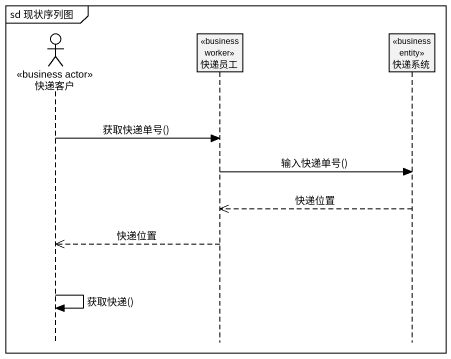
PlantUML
@startuml
mainframe sd 现状序列图
hide footbox
actor 快递客户 <<business actor>>
participant 快递员工 <<business worker>>
participant 快递系统 <<business entity>>

快递客户 -> 快递员工 : 获取快递单号()
快递员工 -> 快递系统 : 输入快递单号()
快递系统 -->> 快递员工 : 快递位置
快递员工 -->> 快递客户 : 快递位置
快递客户 -> 快递客户 : 获取快递()
@enduml
